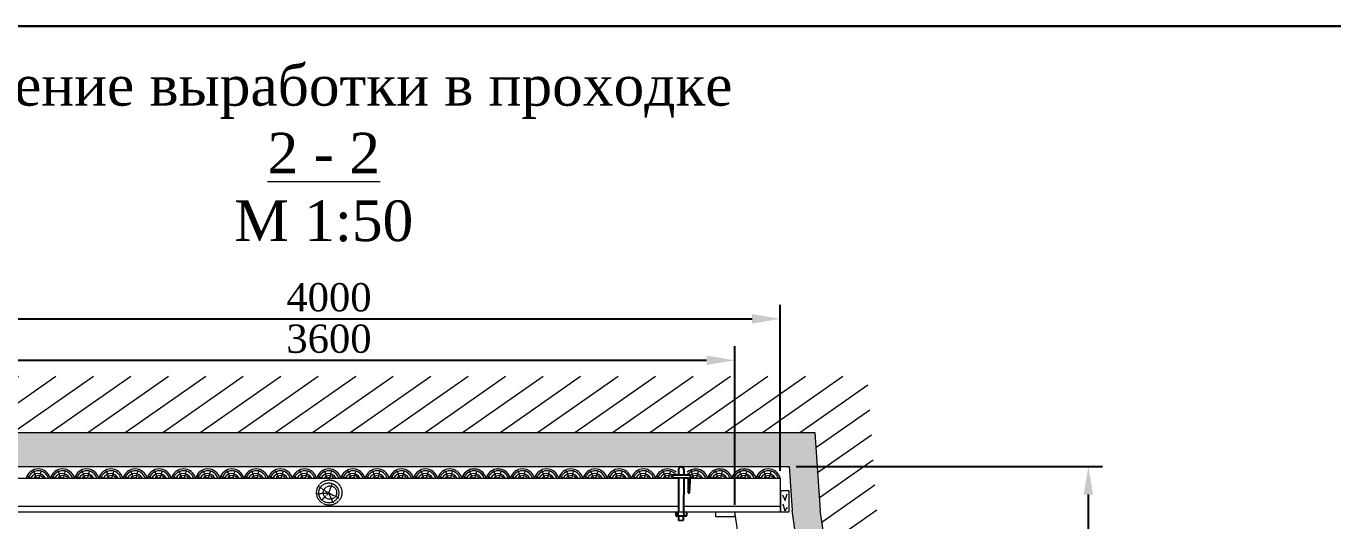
# Model space of a CAD drawing. Header units: millimetres. Extents: x -46762 to 217101, y -107409 to 31524.
# Drawn here: x 169445 to 175235, y -91781 to -89589 of the extents above; entities that cross this region are included whole.
import ezdxf

# ---------------------------------------------------------------- set-up
doc = ezdxf.new("R2010")
doc.units = ezdxf.units.MM
doc.linetypes.add('ACAD_ISO10W100', pattern=[18, 12, -3, 0, -3])
doc.styles.get("Standard").update_dxf_attribs({"font": 'TIMES.TTF'})
doc.dimstyles.new('ISO-25', dxfattribs={"dimscale": 50, "dimtxt": 2.5, "dimasz": 2.5, "dimexe": 1.25, "dimexo": 0.625, "dimtad": 1, "dimdec": 0, "dimtxsty": 'Standard', "dimcen": 2.5, "dimadec": 0, "dimazin": 0, "dimtfac": 1, "dimtdec": 0, "dimtmove": 0, "dimatfit": 3, "dimfxl": 1, "dimarcsym": 0})

# ---------------------------------------------------------------- blocks, each defined once
blk = doc.blocks.new('*D427')
at = {"color": 0, "lineweight": -2}
for p, q in [((168787, -91559.9), (168787, -90823.4)), ((172787, -91559.9), (172787, -90823.4)), ((168912, -90885.9), (172662, -90885.9))]:
    blk.add_line(p, q, dxfattribs=at)
at = {"color": 0, "lineweight": 0}
for points in [[(168912, -90865.1), (168912, -90906.7), (168787, -90885.9)], [(172662, -90865.1), (172662, -90906.7), (172787, -90885.9)]]:
    blk.add_solid(points, dxfattribs=at)
at = {"layer": 'Defpoints', "color": 0, "lineweight": 0}
for p in [(172787, -90885.9), (168787, -91591.2), (172787, -91591.2)]:
    blk.add_point(p, dxfattribs=at)
at = {"color": 0, "lineweight": 0, "insert": (170787, -90791.1), "char_height": 125, "attachment_point": 5}
blk.add_mtext('4000', dxfattribs=at)
blk = doc.blocks.new('*D426')
at = {"color": 0, "lineweight": -2}
for p, q in [((168988.5, -91709.9), (168988.5, -91007.1)), ((172585.6, -91709.9), (172585.6, -91007.1)), ((169113.5, -91069.6), (172460.6, -91069.6))]:
    blk.add_line(p, q, dxfattribs=at)
at = {"color": 0, "lineweight": 0}
for points in [[(169113.5, -91048.8), (169113.5, -91090.5), (168988.5, -91069.6)], [(172460.6, -91048.8), (172460.6, -91090.5), (172585.6, -91069.6)]]:
    blk.add_solid(points, dxfattribs=at)
at = {"layer": 'Defpoints', "color": 0, "lineweight": 0}
for p in [(172585.6, -91069.6), (168988.5, -91741.2), (172585.6, -91741.2)]:
    blk.add_point(p, dxfattribs=at)
at = {"color": 0, "lineweight": 0, "insert": (170787, -90974.8), "char_height": 125, "attachment_point": 5}
blk.add_mtext('3600', dxfattribs=at)
blk = doc.blocks.new('*D476')
at = {"color": 0, "lineweight": -2, "ltscale": 10}
for p, q in [((172856.9, -91539.6), (174214.6, -91539.6)), ((174152.1, -93616.2), (174152.1, -91664.6)), ((173172.8, -93741.2), (174214.6, -93741.2))]:
    blk.add_line(p, q, dxfattribs=at)
at = {"color": 0, "lineweight": 0, "ltscale": 10}
for points in [[(174131.2, -91664.6), (174172.9, -91664.6), (174152.1, -91539.6)], [(174131.2, -93616.2), (174172.9, -93616.2), (174152.1, -93741.2)]]:
    blk.add_solid(points, dxfattribs=at)
at = {"layer": 'Defpoints', "color": 0, "lineweight": 0, "ltscale": 10}
for p in [(172825.6, -91539.6), (174152.1, -91539.6), (173141.6, -93741.2)]:
    blk.add_point(p, dxfattribs=at)
at = {"color": 0, "lineweight": 0, "ltscale": 10, "insert": (174057.2, -92640.4), "char_height": 125, "attachment_point": 5, "rotation": 90}
blk.add_mtext('2200', dxfattribs=at)

msp = doc.modelspace()

# ---------------------------------------------------------------- hatches: boundary and pattern name
at = {"lineweight": 0}
h = msp.add_hatch(dxfattribs=at)
h.set_pattern_fill('LINE', scale=30, angle=35, style=0)
h.set_pattern_definition([(35, (703.74, -20084.28), (-54.633156, 78.02423), [])])
h.paths.add_polyline_path([(168307.22, -93741.17), (173266.6, -93741.17), (172964.18, -91735.09), (172940.22, -91389.6), (168609.63, -91389.6), (168609.63, -91735.09)], flags=16)
h.paths.add_polyline_path([(168019.53, -93991.17), (173554.29, -93991.17), (173214.18, -91735.09), (173172.89, -91139.6), (168359.63, -91139.6), (168359.63, -91735.09)])
at = {"lineweight": 15}
h = msp.add_hatch(dxfattribs=at)
h.set_pattern_fill('GRAVEL', scale=10, style=0)
h.set_pattern_definition([(228.0128, (886.623, -19830.278), (-2032.0017266, -2286.002809), [34.1721, -3383.05]), (184.9697, (863.763, -19855.678), (3048.0049306, 253.99820754), [58.6405, -5805.4]), (132.5104, (805.343, -19860.758), (2539.9981518, -2794.0027292), [41.3482, -4093.47]), (267.2737, (706.283, -19924.258), (253.9988971, 5079.9983653), [53.4005, -5286.64]), (292.8337, (703.743, -19977.598), (-1270.00360555, 3048.001733), [52.3634, -5183.98]), (357.2737, (724.063, -20025.858), (-5079.9983653, 253.9988971), [53.4005, -5286.64]), (37.6942, (777.403, -20028.398), (-3302.00208612, -2539.9977357), [70.6194, -6991.31]), (72.2553, (833.283, -19985.218), (1778.00355655, 5588.0016206), [66.672, -6600.53]), (121.4296, (853.603, -19921.718), (-2032.0005235, 3301.996116), [53.5813, -5304.55]), (175.2364, (825.663, -19875.998), (2793.9978053, -253.9976163), [61.1713, -2997.39]), (222.3974, (764.703, -19870.918), (-3048.00009172, -2793.99636506), [79.1078, -7831.68]), (138.8141, (957.743, -19926.798), (-1777.9988674, 1523.9976557), [27.0005, -2673.06]), (171.4692, (937.423, -19909.018), (3301.9949596, -508.00128), [51.3682, -5085.46]), (225, (886.62, -19901.4), (-5e-14, -253.99983), [35.9209, -323.289]), (203.1986, (868.843, -19870.918), (1270.0042826, 508.0022274), [19.3441, -1915.06]), (291.8014, (851.063, -19878.54), (-254.000178, 762.000491), [27.3566, -1340.48]), (30.9638, (861.223, -19903.938), (761.999195, 508.000396), [44.432, -1436.63]), (161.5651, (899.32, -19881.08), (508.000232, -253.999622), [32.1287, -771.09]), (16.3895, (703.743, -19878.538), (2540.0014014, 761.998415), [45.0088, -4455.88]), (70.3462, (746.923, -19865.838), (-1015.9971689, -2793.9960489), [37.7599, -3738.22]), (293.1986, (899.323, -19830.278), (-508.0022274, 1270.0042826), [38.688, -1895.72]), (343.6105, (914.563, -19865.838), (-2540.0014014, 761.998415), [45.0088, -4455.88]), (339.444, (703.743, -20036.018), (-1270.0015764, 507.9993836), [43.4035, -2126.77]), (294.7751, (744.383, -20051.258), (-1269.9970404, 2793.9987026), [36.3672, -3600.36]), (66.8014, (901.863, -20084.278), (508.0022274, 1270.0042826), [38.688, -1895.72]), (17.354, (917.103, -20048.718), (-3302.0001782, -1015.9984676), [42.5783, -4215.24]), (69.444, (777.403, -20084.278), (-507.9993836, -1270.0015764), [21.7018, -2148.48]), (101.3099, (886.623, -20084.28), (-253.998746, 1015.996746), [12.9515, -1282.2]), (165.9638, (884.08, -20071.58), (762.000535, -253.99956), [52.3634, -994.905]), (186.009, (833.283, -20058.878), (2539.9962544, 253.9994069), [48.5267, -4804.14]), (303.6901, (861.22, -19926.8), (-254.000087, 507.99951), [36.6324, -879.178]), (353.1572, (881.543, -19957.278), (4318.00178566, -508.00227517), [63.9557, -6331.6]), (60.9454, (945.043, -19964.898), (-1015.9976366, -1777.995761), [26.1508, -2588.94]), (90, (957.74, -19942.04), (-254, 254), [15.24, -238.76]), (120.2564, (828.203, -20051.258), (1015.9978467, -1777.9991032), [35.2867, -3493.39]), (48.0128, (810.423, -20020.778), (2032.0017266, 2286.002809), [68.3443, -3348.88]), (0, (856.14, -19969.98), (254, 254), [66.04, -187.96]), (325.3048, (922.183, -19969.978), (-2539.9955991, 1778.000169), [40.161, -3975.93]), (254.0546, (955.203, -19992.838), (-254.000648, -1016.00242), [36.9829, -1812.17]), (207.646, (945.043, -20028.398), (-4825.9983049, -2540.0015975), [60.2145, -5961.25]), (175.4261, (891.703, -20056.338), (-3302.0007605, 253.9987711), [63.7029, -6306.58]), (175.4261, (891.703, -20056.338), (-3302.0007605, 253.9987711), [63.7029, -6306.58])])
h.paths.add_polyline_path([(168734.63, -91539.6), (172825.63, -91539.6), (172839.18, -91735.09), (173141.6, -93741.17), (173266.6, -93741.17), (172964.18, -91735.09), (172940.22, -91389.6), (168609.63, -91389.6), (168609.63, -91735.09), (168307.22, -93741.17), (168432.22, -93741.17), (168734.63, -91735.09)])

# ---------------------------------------------------------------- linework, layer by layer
at = {"color": 7, "lineweight": 30}
msp.add_line((189158.72, -89588.89), (165830, -89588.89), dxfattribs=at)
at = {"color": 7, "lineweight": 0}
for p, q in [((168609.63, -91389.6), (172940.22, -91389.6)), ((172940.22, -91389.6), (172964.18, -91735.09)), ((173141.6, -93741.17), (172839.18, -91735.09)), ((173266.6, -93741.17), (172964.18, -91735.09))]:
    msp.add_line(p, q, dxfattribs=at)
at = {"color": 7, "lineweight": 15}
for p, q in [((168734.63, -91539.6), (172825.63, -91539.6)), ((172825.63, -91539.6), (172839.18, -91735.09)), ((169233.88, -91591.17), (172338.86, -91591.17)), ((169445.22, -91591.17), (169552.49, -91591.17)), ((169552.49, -91591.17), (169659.76, -91591.17)), ((169659.76, -91591.17), (169767.03, -91591.17)), ((169767.03, -91591.17), (169874.31, -91591.17)), ((169874.31, -91591.17), (169981.58, -91591.17)), ((169981.58, -91591.17), (170088.85, -91591.17)), ((170088.85, -91591.17), (170196.12, -91591.17)), ((170196.12, -91591.17), (170303.39, -91591.17)), ((170303.39, -91591.17), (170410.66, -91591.17)), ((170410.66, -91591.17), (170517.94, -91591.17)), ((170517.94, -91591.17), (170625.21, -91591.17)), ((170625.21, -91591.17), (170732.48, -91591.17)), ((170732.48, -91591.17), (170839.75, -91591.17)), ((170839.75, -91591.17), (170947.02, -91591.17)), ((170947.02, -91591.17), (171054.29, -91591.17)), ((171054.29, -91591.17), (171161.57, -91591.17)), ((171161.57, -91591.17), (171268.84, -91591.17)), ((171268.84, -91591.17), (171376.11, -91591.17)), ((171376.11, -91591.17), (171471.85, -91591.17)), ((171376.11, -91591.17), (171483.38, -91591.17)), ((171383.84, -91583.18), (171397.66, -91591.17)), ((171422.41, -91591.17), (171410.45, -91559.68)), ((171433.88, -91591.17), (171443.72, -91557.03)), ((171483.38, -91591.17), (171590.65, -91591.17)), ((171495.63, -91591.17), (171590.65, -91591.17)), ((171495.78, -91585.88), (171504.94, -91591.17)), ((171529.68, -91591.17), (171517.73, -91559.68)), ((171541.15, -91591.17), (171550.99, -91557.03)), ((171590.65, -91591.17), (171697.92, -91591.17)), ((171697.92, -91591.17), (171805.2, -91591.17)), ((171805.2, -91591.17), (171912.47, -91591.17)), ((171912.47, -91591.17), (172019.74, -91591.17)), ((172019.74, -91591.17), (172127.01, -91591.17)), ((172127.01, -91591.17), (172234.28, -91591.17)), ((172234.28, -91591.17), (172338.86, -91591.17)), ((172360.48, -91591.17), (172378.26, -91591.17)), ((172363.99, -91591.17), (172378.26, -91591.17)), ((172363.99, -91591.17), (172378.26, -91591.17)), ((172375.95, -91589.11), (172378.24, -91590.44)), ((172388.48, -91591.17), (172563.99, -91591.17)), ((172388.48, -91591.17), (172453.7, -91591.17)), ((172388.48, -91591.17), (172465.23, -91591.17)), ((172388.63, -91588.03), (172394.06, -91591.17)), ((172404.26, -91591.17), (172392.3, -91559.68)), ((172415.72, -91591.17), (172425.57, -91557.03)), ((172465.23, -91591.17), (172560.97, -91591.17)), ((172465.23, -91591.17), (172572.5, -91591.17)), ((172472.96, -91583.18), (172486.78, -91591.17)), ((172487.51, -91583.18), (172501.33, -91591.17)), ((172511.53, -91591.17), (172499.58, -91559.68)), ((172523, -91591.17), (172532.84, -91557.03)), ((172563.99, -91591.17), (172787.05, -91591.17)), ((172572.5, -91591.17), (172668.24, -91591.17)), ((172572.5, -91591.17), (172679.77, -91591.17)), ((172580.24, -91583.18), (172594.06, -91591.17)), ((172594.78, -91583.18), (172608.6, -91591.17)), ((172618.81, -91591.17), (172606.85, -91559.68)), ((172630.27, -91591.17), (172640.11, -91557.03)), ((172679.77, -91591.17), (172787.05, -91591.17)), ((172770.64, -91591.17), (172787.05, -91591.17)), ((172787.05, -91591.17), (172787.05, -91741.17)), ((169232.12, -91716.17), (172335.16, -91716.17)), ((172358.59, -91716.17), (172511.14, -91716.17)), ((172511.14, -91716.17), (172787.05, -91716.17)), ((169237.29, -91741.17), (172334.42, -91741.17)), ((172334.4, -91741.17), (172509.93, -91741.17)), ((172363.85, -91741.17), (172380.46, -91741.17)), ((172501.61, -91763.57), (172501.61, -91741.17)), ((172585.61, -91763.57), (172501.61, -91763.57)), ((172509.93, -91741.17), (172787.05, -91741.17)), ((172887.11, -93741.17), (172585.61, -91741.17)), ((172585.61, -91741.17), (172585.61, -91763.57))]:
    msp.add_line(p, q, dxfattribs=at)
at = {"color": 7}
for p, q in [((172389.09, -91578.53), (172309.98, -91577.99)), ((172309.98, -91577.99), (172311.23, -91589.73)), ((172311.23, -91589.73), (172378.22, -91589.09)), ((172335.57, -91552.76), (172335.69, -91579.94)), ((172335.74, -91590.83), (172336.38, -91741.07)), ((172359.47, -91591.06), (172358.52, -91741.17)), ((172359.71, -91554.24), (172359.54, -91579.78)), ((172378.22, -91589.09), (172379.45, -91656.19)), ((172385.28, -91657.14), (172389.09, -91578.53)), ((172379.45, -91656.19), (172385.28, -91657.14)), ((172323.78, -91741.27), (172324.19, -91758.82)), ((172324.19, -91758.82), (172372.65, -91759.4)), ((172334.18, -91758.96), (172334.4, -91741.07)), ((172336.17, -91758.96), (172336.56, -91779.01)), ((172357.84, -91778.59), (172358.08, -91759.23)), ((172360.29, -91759.25), (172360, -91741.17)), ((172372.65, -91759.4), (172372.35, -91741.17)), ((172336.56, -91779.01), (172357.84, -91778.59))]:
    msp.add_line(p, q, dxfattribs=at)
at = {"color": 7, "linetype": 'ACAD_ISO10W100', "lineweight": 0, "ltscale": 0.05}
for p, q in [((170736.91, -91659.78), (170786.29, -91657.8)), ((170787.61, -91660.43), (170742.83, -91630.16)), ((170753.37, -91689.39), (170787.61, -91658.46)), ((170786.29, -91657.8), (170801.44, -91618.31)), ((170787.61, -91658.46), (170831.07, -91680.18)), ((170807.37, -91701.9), (170787.61, -91660.43))]:
    msp.add_line(p, q, dxfattribs=at)
at = {"color": 7, "lineweight": 15}
for points in [[(169452.95, -91583.18), (169466.77, -91591.17)], [(169491.52, -91591.17), (169479.56, -91559.68)], [(169502.98, -91591.17), (169512.83, -91557.03)], [(169560.22, -91583.18), (169574.04, -91591.17)], [(169598.79, -91591.17), (169586.84, -91559.68)], [(169610.26, -91591.17), (169620.1, -91557.03)], [(169667.5, -91583.18), (169681.32, -91591.17)], [(169706.07, -91591.17), (169694.11, -91559.68)], [(169717.53, -91591.17), (169727.37, -91557.03)], [(169774.77, -91583.18), (169788.59, -91591.17)], [(169813.34, -91591.17), (169801.38, -91559.68)], [(169824.8, -91591.17), (169834.64, -91557.03)], [(169882.04, -91583.18), (169895.86, -91591.17)], [(169920.61, -91591.17), (169908.65, -91559.68)], [(169932.07, -91591.17), (169941.91, -91557.03)], [(169989.31, -91583.18), (170003.13, -91591.17)], [(170027.88, -91591.17), (170015.92, -91559.68)], [(170039.34, -91591.17), (170049.19, -91557.03)], [(170096.58, -91583.18), (170110.4, -91591.17)], [(170135.15, -91591.17), (170123.19, -91559.68)], [(170146.62, -91591.17), (170156.46, -91557.03)], [(170203.85, -91583.18), (170217.67, -91591.17)], [(170242.42, -91591.17), (170230.47, -91559.68)], [(170253.89, -91591.17), (170263.73, -91557.03)], [(170311.13, -91583.18), (170324.95, -91591.17)], [(170349.7, -91591.17), (170337.74, -91559.68)], [(170361.16, -91591.17), (170371, -91557.03)], [(170418.4, -91583.18), (170432.22, -91591.17)], [(170456.97, -91591.17), (170445.01, -91559.68)], [(170468.43, -91591.17), (170478.27, -91557.03)], [(170525.67, -91583.18), (170539.49, -91591.17)], [(170564.24, -91591.17), (170552.28, -91559.68)], [(170575.7, -91591.17), (170585.55, -91557.03)], [(170632.94, -91583.18), (170646.76, -91591.17)], [(170671.51, -91591.17), (170659.55, -91559.68)], [(170682.97, -91591.17), (170692.82, -91557.03)], [(170740.21, -91583.18), (170754.03, -91591.17)], [(170778.78, -91591.17), (170766.82, -91559.68)], [(170790.25, -91591.17), (170800.09, -91557.03)], [(170847.48, -91583.18), (170861.3, -91591.17)], [(170886.05, -91591.17), (170874.1, -91559.68)], [(170897.52, -91591.17), (170907.36, -91557.03)], [(170954.76, -91583.18), (170968.58, -91591.17)], [(170993.33, -91591.17), (170981.37, -91559.68)], [(171004.79, -91591.17), (171014.63, -91557.03)], [(171062.03, -91583.18), (171075.85, -91591.17)], [(171100.6, -91591.17), (171088.64, -91559.68)], [(171112.06, -91591.17), (171121.9, -91557.03)], [(171169.3, -91583.18), (171183.12, -91591.17)], [(171207.87, -91591.17), (171195.91, -91559.68)], [(171219.33, -91591.17), (171229.18, -91557.03)], [(171276.57, -91583.18), (171290.39, -91591.17)], [(171315.14, -91591.17), (171303.18, -91559.68)], [(171326.6, -91591.17), (171336.45, -91557.03)], [(171383.84, -91583.18), (171397.66, -91591.17)], [(171422.41, -91591.17), (171410.45, -91559.68)], [(171433.88, -91591.17), (171443.72, -91557.03)], [(171491.11, -91583.18), (171504.94, -91591.17)], [(171529.68, -91591.17), (171517.73, -91559.68)], [(171541.15, -91591.17), (171550.99, -91557.03)], [(171598.39, -91583.18), (171612.21, -91591.17)], [(171636.96, -91591.17), (171625, -91559.68)], [(171648.42, -91591.17), (171658.26, -91557.03)], [(171705.66, -91583.18), (171719.48, -91591.17)], [(171744.23, -91591.17), (171732.27, -91559.68)], [(171755.69, -91591.17), (171765.53, -91557.03)], [(171812.93, -91583.18), (171826.75, -91591.17)], [(171851.5, -91591.17), (171839.54, -91559.68)], [(171862.96, -91591.17), (171872.81, -91557.03)], [(171920.2, -91583.18), (171934.02, -91591.17)], [(171958.77, -91591.17), (171946.81, -91559.68)], [(171970.23, -91591.17), (171980.08, -91557.03)], [(172027.47, -91583.18), (172041.29, -91591.17)], [(172066.04, -91591.17), (172054.08, -91559.68)], [(172077.51, -91591.17), (172087.35, -91557.03)], [(172134.74, -91583.18), (172148.57, -91591.17)], [(172173.31, -91591.17), (172161.36, -91559.68)], [(172184.78, -91591.17), (172194.62, -91557.03)], [(172242.02, -91583.18), (172255.84, -91591.17)], [(172280.59, -91591.17), (172268.63, -91559.68)], [(172292.05, -91591.17), (172301.89, -91557.03)], [(172404.26, -91591.17), (172392.3, -91559.68)], [(172415.72, -91591.17), (172425.57, -91557.03)], [(172472.96, -91583.18), (172486.78, -91591.17)], [(172511.53, -91591.17), (172499.58, -91559.68)], [(172523, -91591.17), (172532.84, -91557.03)], [(172580.24, -91583.18), (172594.06, -91591.17)], [(172618.81, -91591.17), (172606.85, -91559.68)], [(172630.27, -91591.17), (172640.11, -91557.03)], [(172687.51, -91583.18), (172701.33, -91591.17)], [(172726.08, -91591.17), (172714.12, -91559.68)], [(172737.54, -91591.17), (172747.38, -91557.03)], [(172797.06, -91665.86), (172808.23, -91690.43), (172817.92, -91660.65)], [(172797.8, -91706.07), (172807.49, -91736.59), (172818.66, -91721.7)]]:
    msp.add_lwpolyline(points, dxfattribs=at)
msp.add_lwpolyline([(172826.11, -91647.99), (172788.12, -91647.99), (172788.12, -91741.06), (172826.11, -91741.06)], close=True, dxfattribs=at)
at = {"color": 7, "linetype": 'ACAD_ISO10W100', "lineweight": 0, "ltscale": 0.05}
for centre, radius in [((170788.35, -91655.73), 56), ((170786.29, -91657.14), 44.1), ((170791.56, -91655.83), 29.62)]:
    msp.add_circle(centre, radius, dxfattribs=at)
at = {"color": 7}
msp.add_arc((172347.59, -91554.25), 12.11, 0.056932, 172.910426, dxfattribs=at)
at = {"color": 7, "lineweight": 15}
for centre, radius, start, end in [((169498.85, -91607.27), 56, 16.707896, 163.292104), ((169498.85, -91607.27), 47.72, 19.715923, 160.284077), ((169497.75, -91607.56), 35.91, 27.16096, 152.83904), ((169500.41, -91607.56), 27.04, 37.312552, 142.687448), ((169499.97, -91607.12), 17.29, 67.286953, 112.713047), ((169606.13, -91607.27), 56, 16.707896, 163.292104), ((169606.13, -91607.27), 47.72, 19.715923, 160.284077), ((169605.02, -91607.56), 35.91, 27.16096, 152.83904), ((169607.68, -91607.56), 27.04, 37.312552, 142.687448), ((169607.24, -91607.12), 17.29, 67.286953, 112.713047), ((169713.4, -91607.27), 56, 16.707896, 163.292104), ((169713.4, -91607.27), 47.72, 19.715923, 160.284077), ((169712.29, -91607.56), 35.91, 27.16096, 152.83904), ((169714.95, -91607.56), 27.04, 37.312552, 142.687448), ((169714.51, -91607.12), 17.29, 67.286953, 112.713047), ((169820.67, -91607.27), 56, 16.707896, 163.292104), ((169820.67, -91607.27), 47.72, 19.715923, 160.284077), ((169819.56, -91607.56), 35.91, 27.16096, 152.83904), ((169822.22, -91607.56), 27.04, 37.312552, 142.687448), ((169821.78, -91607.12), 17.29, 67.286953, 112.713047), ((169927.94, -91607.27), 56, 16.707896, 163.292104), ((169927.94, -91607.27), 47.72, 19.715923, 160.284077), ((169926.84, -91607.56), 35.91, 27.16096, 152.83904), ((169929.5, -91607.56), 27.04, 37.312552, 142.687448), ((169929.05, -91607.12), 17.29, 67.286953, 112.713047), ((170035.21, -91607.27), 56, 16.707896, 163.292104), ((170035.21, -91607.27), 47.72, 19.715923, 160.284077), ((170034.11, -91607.56), 35.91, 27.16096, 152.83904), ((170036.77, -91607.56), 27.04, 37.312552, 142.687448), ((170036.32, -91607.12), 17.29, 67.286953, 112.713047), ((170142.48, -91607.27), 56, 16.707896, 163.292104), ((170142.48, -91607.27), 47.72, 19.715923, 160.284077), ((170141.38, -91607.56), 35.91, 27.16096, 152.83904), ((170144.04, -91607.56), 27.04, 37.312552, 142.687448), ((170143.6, -91607.12), 17.29, 67.286953, 112.713047), ((170249.76, -91607.27), 56, 16.707896, 163.292104), ((170249.76, -91607.27), 47.72, 19.715923, 160.284077), ((170248.65, -91607.56), 35.91, 27.16096, 152.83904), ((170251.31, -91607.56), 27.04, 37.312552, 142.687448), ((170250.87, -91607.12), 17.29, 67.286953, 112.713047), ((170357.03, -91607.27), 56, 16.707896, 163.292104), ((170357.03, -91607.27), 47.72, 19.715923, 160.284077), ((170355.92, -91607.56), 35.91, 27.16096, 152.83904), ((170358.58, -91607.56), 27.04, 37.312552, 142.687448), ((170358.14, -91607.12), 17.29, 67.286953, 112.713047), ((170464.3, -91607.27), 56, 16.707896, 163.292104), ((170464.3, -91607.27), 47.72, 19.715923, 160.284077), ((170463.19, -91607.56), 35.91, 27.16096, 152.83904), ((170465.85, -91607.56), 27.04, 37.312552, 142.687448), ((170465.41, -91607.12), 17.29, 67.286953, 112.713047), ((170571.57, -91607.27), 56, 16.707896, 163.292104), ((170571.57, -91607.27), 47.72, 19.715923, 160.284077), ((170570.47, -91607.56), 35.91, 27.16096, 152.83904), ((170573.13, -91607.56), 27.04, 37.312552, 142.687448), ((170572.68, -91607.12), 17.29, 67.286953, 112.713047), ((170678.84, -91607.27), 56, 16.707896, 163.292104), ((170678.84, -91607.27), 47.72, 19.715923, 160.284077), ((170677.74, -91607.56), 35.91, 27.16096, 152.83904), ((170680.4, -91607.56), 27.04, 37.312552, 142.687448), ((170679.95, -91607.12), 17.29, 67.286953, 112.713047), ((170786.11, -91607.27), 56, 16.707896, 163.292104), ((170786.11, -91607.27), 47.72, 19.715923, 160.284077), ((170785.01, -91607.56), 35.91, 27.16096, 152.83904), ((170787.67, -91607.56), 27.04, 37.312552, 142.687448), ((170787.23, -91607.12), 17.29, 67.286953, 112.713047), ((170893.39, -91607.27), 56, 16.707896, 163.292104), ((170893.39, -91607.27), 47.72, 19.715923, 160.284077), ((170892.28, -91607.56), 35.91, 27.16096, 152.83904), ((170894.94, -91607.56), 27.04, 37.312552, 142.687448), ((170894.5, -91607.12), 17.29, 67.286953, 112.713047), ((171000.66, -91607.27), 56, 16.707896, 163.292104), ((171000.66, -91607.27), 47.72, 19.715923, 160.284077), ((170999.55, -91607.56), 35.91, 27.16096, 152.83904), ((171002.21, -91607.56), 27.04, 37.312552, 142.687448), ((171001.77, -91607.12), 17.29, 67.286953, 112.713047), ((171107.93, -91607.27), 56, 16.707896, 163.292104), ((171107.93, -91607.27), 47.72, 19.715923, 160.284077), ((171106.82, -91607.56), 35.91, 27.16096, 152.83904), ((171109.48, -91607.56), 27.04, 37.312552, 142.687448), ((171109.04, -91607.12), 17.29, 67.286953, 112.713047), ((171215.2, -91607.27), 56, 16.707896, 163.292104), ((171215.2, -91607.27), 47.72, 19.715923, 160.284077), ((171214.1, -91607.56), 35.91, 27.16096, 152.83904), ((171216.76, -91607.56), 27.04, 37.312552, 142.687448), ((171216.31, -91607.12), 17.29, 67.286953, 112.713047), ((171322.47, -91607.27), 56, 16.707896, 163.292104), ((171322.47, -91607.27), 47.72, 19.715923, 160.284077), ((171321.37, -91607.56), 35.91, 27.16096, 152.83904), ((171324.03, -91607.56), 27.04, 37.312552, 142.687448), ((171323.58, -91607.12), 17.29, 67.286953, 112.713047), ((171429.74, -91607.27), 56, 40.764934, 163.292104), ((171429.74, -91607.27), 56, 16.707896, 163.292104), ((171429.74, -91607.27), 47.72, 27.841778, 160.284077), ((171429.74, -91607.27), 47.72, 19.715923, 160.284077), ((171428.64, -91607.56), 35.91, 27.16096, 152.83904), ((171428.64, -91607.56), 35.91, 27.16096, 152.83904), ((171431.3, -91607.56), 27.04, 37.312552, 142.687448), ((171431.3, -91607.56), 27.04, 37.312552, 142.687448), ((171430.86, -91607.12), 17.29, 67.286953, 112.713047), ((171430.86, -91607.12), 17.29, 67.286953, 112.713047), ((171537.02, -91607.27), 56, 16.707896, 163.292104), ((171537.02, -91607.27), 47.72, 19.715923, 160.284077), ((171537.02, -91607.27), 47.72, 19.715923, 149.574637), ((171537.02, -91607.27), 56, 16.707896, 136.66075), ((171535.91, -91607.56), 35.91, 27.16096, 152.83904), ((171535.91, -91607.56), 35.91, 27.16096, 152.83904), ((171538.57, -91607.56), 27.04, 37.312552, 142.687448), ((171538.57, -91607.56), 27.04, 37.312552, 142.687448), ((171538.13, -91607.12), 17.29, 67.286953, 112.713047), ((171538.13, -91607.12), 17.29, 67.286953, 112.713047), ((171644.29, -91607.27), 56, 16.707896, 163.292104), ((171644.29, -91607.27), 47.72, 19.715923, 160.284077), ((171643.18, -91607.56), 35.91, 27.16096, 152.83904), ((171645.84, -91607.56), 27.04, 37.312552, 142.687448), ((171645.4, -91607.12), 17.29, 67.286953, 112.713047), ((171751.56, -91607.27), 56, 16.707896, 163.292104), ((171751.56, -91607.27), 47.72, 19.715923, 160.284077), ((171750.45, -91607.56), 35.91, 27.16096, 152.83904), ((171753.11, -91607.56), 27.04, 37.312552, 142.687448), ((171752.67, -91607.12), 17.29, 67.286953, 112.713047), ((171858.83, -91607.27), 56, 16.707896, 163.292104), ((171858.83, -91607.27), 47.72, 19.715923, 160.284077), ((171857.73, -91607.56), 35.91, 27.16096, 152.83904), ((171860.39, -91607.56), 27.04, 37.312552, 142.687448), ((171859.94, -91607.12), 17.29, 67.286953, 112.713047), ((171966.1, -91607.27), 56, 16.707896, 163.292104), ((171966.1, -91607.27), 47.72, 19.715923, 160.284077), ((171965, -91607.56), 35.91, 27.16096, 152.83904), ((171967.66, -91607.56), 27.04, 37.312552, 142.687448), ((171967.21, -91607.12), 17.29, 67.286953, 112.713047), ((172073.37, -91607.27), 56, 16.707896, 163.292104), ((172073.37, -91607.27), 47.72, 19.715923, 160.284077), ((172072.27, -91607.56), 35.91, 27.16096, 152.83904), ((172074.93, -91607.56), 27.04, 37.312552, 142.687448), ((172074.49, -91607.12), 17.29, 67.286953, 112.713047), ((172180.65, -91607.27), 56, 16.707896, 163.292104), ((172180.65, -91607.27), 47.72, 19.715923, 160.284077), ((172179.54, -91607.56), 35.91, 27.16096, 152.83904), ((172182.2, -91607.56), 27.04, 37.312552, 142.687448), ((172181.76, -91607.12), 17.29, 67.286953, 112.713047), ((172287.92, -91607.27), 56, 47.844617, 163.292104), ((172287.92, -91607.27), 47.72, 37.68503, 160.284077), ((172286.81, -91607.56), 35.91, 49.285477, 152.83904), ((172289.47, -91607.56), 27.04, 37.312552, 142.687448), ((172289.03, -91607.12), 17.29, 67.286953, 112.713047), ((172411.59, -91607.27), 47.72, 157.738674, 160.284077), ((172411.59, -91607.27), 47.72, 27.841778, 142.811796), ((172411.59, -91607.27), 47.72, 19.715923, 142.811796), ((172411.59, -91607.27), 56, 40.764934, 132.197756), ((172411.59, -91607.27), 56, 16.707896, 132.197756), ((172410.49, -91607.56), 35.91, 27.16096, 126.604066), ((172410.49, -91607.56), 35.91, 27.16096, 126.604066), ((172413.15, -91607.56), 27.04, 37.312552, 142.687448), ((172413.15, -91607.56), 27.04, 37.312552, 142.687448), ((172412.71, -91607.12), 17.29, 67.286953, 112.713047), ((172412.71, -91607.12), 17.29, 67.286953, 112.713047), ((172518.87, -91607.27), 56, 40.764934, 163.292104), ((172518.87, -91607.27), 56, 16.707896, 163.292104), ((172518.87, -91607.27), 47.72, 27.841778, 160.284077), ((172518.87, -91607.27), 47.72, 19.715923, 160.284077), ((172517.76, -91607.56), 35.91, 27.16096, 152.83904), ((172517.76, -91607.56), 35.91, 27.16096, 152.83904), ((172520.42, -91607.56), 27.04, 37.312552, 142.687448), ((172520.42, -91607.56), 27.04, 37.312552, 142.687448), ((172519.98, -91607.12), 17.29, 67.286953, 112.713047), ((172519.98, -91607.12), 17.29, 67.286953, 112.713047), ((172626.14, -91607.27), 56, 40.764934, 163.292104), ((172626.14, -91607.27), 56, 16.707896, 163.292104), ((172626.14, -91607.27), 47.72, 27.841778, 160.284077), ((172626.14, -91607.27), 47.72, 19.715923, 160.284077), ((172625.03, -91607.56), 35.91, 27.16096, 152.83904), ((172625.03, -91607.56), 35.91, 27.16096, 152.83904), ((172627.69, -91607.56), 27.04, 37.312552, 142.687448), ((172627.69, -91607.56), 27.04, 37.312552, 142.687448), ((172627.25, -91607.12), 17.29, 67.286953, 112.713047), ((172627.25, -91607.12), 17.29, 67.286953, 112.713047), ((172733.41, -91607.27), 56, 16.707896, 163.292104), ((172733.41, -91607.27), 47.72, 19.715923, 160.284077), ((172732.3, -91607.56), 35.91, 27.16096, 152.83904), ((172734.96, -91607.56), 27.04, 37.312552, 142.687448), ((172734.52, -91607.12), 17.29, 67.286953, 112.713047)]:
    msp.add_arc(centre, radius, start, end, dxfattribs=at)

# ---------------------------------------------------------------- texts
at = {"color": 7, "lineweight": 0, "insert": (170764.08, -90153.27), "char_height": 180, "width": 3793.7988, "attachment_point": 5}
msp.add_mtext('\\A1;Сечение выработки в проходке\\P{\\L2 - 2\\P}М 1:50', dxfattribs=at)

# ---------------------------------------------------------------- dimensions: what is measured, and where the dimension line sits
at = {"color": 7, "lineweight": 0}
dim = msp.add_linear_dim(base=(172787.05, -90885.91), p1=(168787.05, -91591.17), p2=(172787.05, -91591.17), dimstyle='ISO-25', override={"dimtad": 2}, dxfattribs=at)
dim.commit()
dim.dimension.update_dxf_attribs({"geometry": '*D427', "text_midpoint": (170787.05, -90885.91), "dimtype": 160})
dim = msp.add_linear_dim(base=(172585.61, -91069.64), p1=(168988.48, -91741.17), p2=(172585.61, -91741.17), text='3600', dimstyle='ISO-25', override={"dimadec": 4}, dxfattribs=at)
dim.commit()
dim.dimension.update_dxf_attribs({"geometry": '*D426', "text_midpoint": (170787.05, -91069.64), "dimtype": 160})
at = {"color": 7, "lineweight": 0, "ltscale": 10}
dim = msp.add_linear_dim(base=(174152.07, -91539.6), p1=(173141.6, -93741.17), p2=(172825.63, -91539.6), angle=90, text='2200', dimstyle='ISO-25', override={"dimadec": 4}, dxfattribs=at)
dim.commit()
dim.dimension.update_dxf_attribs({"geometry": '*D476', "text_midpoint": (174057.24, -92640.38)})

doc.saveas('drawing.dxf')
